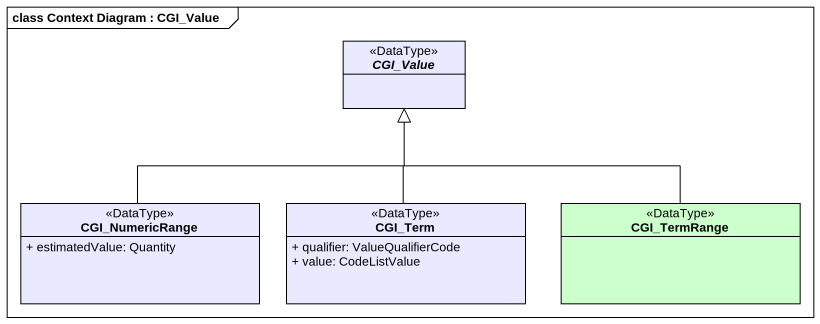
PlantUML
@startuml
mainframe class Context Diagram : CGI_Value
hide circle
hide empty members
skinparam classAttributeIconSize 0
abstract class CGI_Value <<DataType>> #E9E9FF
class CGI_NumericRange <<DataType>> #E9E9FF {
  + estimatedValue: Quantity
}
class CGI_Term <<DataType>> #E9E9FF {
  + qualifier: ValueQualifierCode
  + value: CodeListValue
}
class CGI_TermRange <<DataType>> #CCFFCC
CGI_NumericRange -up-|> CGI_Value
CGI_Term -up-|> CGI_Value
CGI_TermRange -up-|> CGI_Value
@enduml
